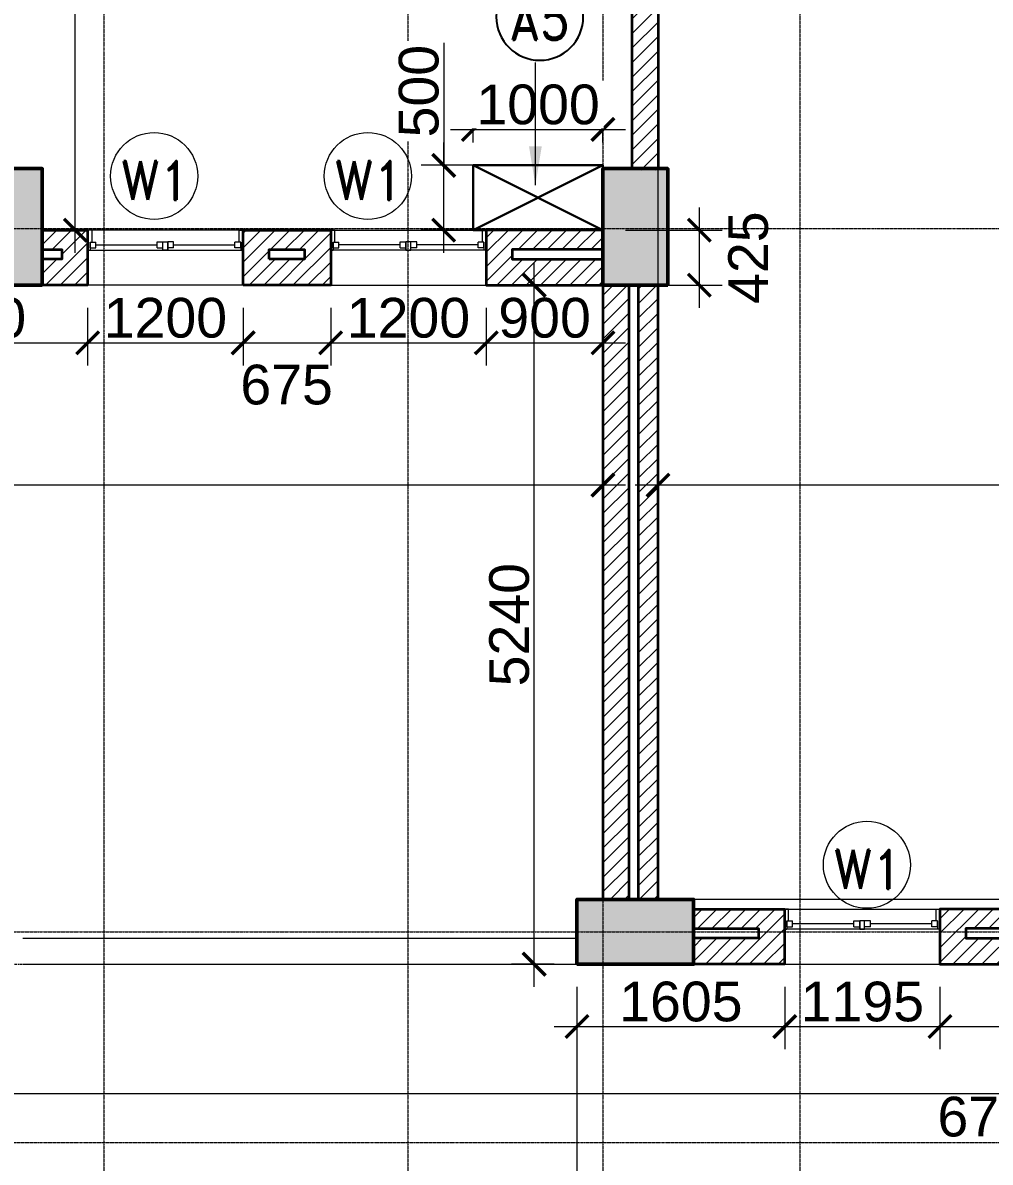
# Model space of a CAD drawing. Header units: millimetres. Extents: x 0 to 147381, y 0 to 170318.
# Drawn here: x 96810 to 104272, y 44385 to 53175 of the extents above; entities that cross this region are included whole.
import ezdxf
from ezdxf.enums import TextEntityAlignment as Align

# ---------------------------------------------------------------- set-up
doc = ezdxf.new("R2010")
doc.units = ezdxf.units.MM
for name, pattern in [('Center', [29.999999, 12, -6, 6, -6]), ('DASHED', [19.05, 12.7, -6.35]), ('Grid Line', [22.225, 12.7, -3.175, 3.175, -3.175])]:
    doc.linetypes.add(name, pattern=pattern)
for name, color, linetype, lineweight in [('AC-CUTOUT', 7, 'Continuous', 30), ('AR_STR', 7, 'Continuous', 15), ('AR_WALL_HATCH', 23, 'Continuous', 5), ('ARCH PATHWAY', 30, 'Continuous', 13), ('ARCH PROJ', 6, 'DASHED', 18), ('Arch_Cutout_No', 2, 'Continuous', 25), ('Arch_Dim', 7, 'Continuous', 25), ('Arch_DW_No', 5, 'Continuous', 15), ('ARCH_WALL', 1, 'Continuous', 35), ('Arch_Window', 140, 'Continuous', 9), ('LA- LINE 1', 41, 'Continuous', 25), ('S-GRID', 8, 'Continuous', 9), ('S-STRS', 40, 'Continuous', 9), ('STR COL.', 1, 'Continuous', 50)]:
    doc.layers.add(name, color=color, linetype=linetype, lineweight=lineweight)
doc.layers.add('ARCH RCC HATCH', color=253, linetype='Center', lineweight=9, true_color=0x9c9c9c)
doc.layers.add('S-COLS_HATCH', color=252, linetype='Continuous', lineweight=9, true_color=0x8a8a8a)
doc.styles.add('DIM', font='arial.ttf')
doc.styles.add('DIM_100', font='romand.shx', dxfattribs={"width": 0.9})
doc.styles.add('S270', font='romans.shx', dxfattribs={"width": 0.7, "height": 270})
doc.styles.add('SIZE', font='romans.shx', dxfattribs={"width": 0.75, "height": 200})
doc.dimstyles.new('D150C', dxfattribs={"dimtxt": 2.5, "dimasz": 300, "dimexe": 300, "dimexo": 300, "dimgap": 150, "dimtad": 1, "dimdec": 0, "dimtxsty": 'S270', "dimblk": 'ARCHTICK', "dimcen": 2.5, "dimdle": 300, "dimclrd": 256, "dimadec": 0, "dimazin": 0, "dimtfac": 1, "dimtdec": 0, "dimtofl": 0, "dimtmove": 2, "dimatfit": 0, "dimfxl": 1, "dimlwd": 13, "dimarcsym": 0})
doc.dimstyles.new('DIM- 175', dxfattribs={"dimscale": 175, "dimtxt": 1.75, "dimasz": 1, "dimexe": 1, "dimexo": 1, "dimgap": 0.2, "dimtad": 1, "dimdec": 0, "dimrnd": 5, "dimzin": 0, "dimdsep": 46, "dimtxsty": 'DIM', "dimblk": 'ARCHTICK', "dimcen": 0, "dimdle": 1, "dimclrd": 3, "dimclre": 5, "dimclrt": 3, "dimadec": 0, "dimazin": 0, "dimtfac": 1, "dimtdec": 0, "dimtofl": 0, "dimtmove": 2, "dimatfit": 3, "dimfxl": 1, "dimtolj": 1, "dimtzin": 0, "dimlwd": 13, "dimlwe": 15, "dimarcsym": 0})
pattern_1 = [(45, (38875.17, -0.064), (-56.1266, 56.1266), [])]

# ---------------------------------------------------------------- blocks, each defined once
blk = doc.blocks.new('A$C59E872DE')
at = {"layer": 'S-GRID', "linetype": 'Grid Line', "ltscale": 0.5}
for p, q in [((59740, 89720.3), (59740, -4357.6)), ((62085, 89720.3), (62085, -4357.6)), ((63590, 89720.3), (63590, -4357.6)), ((65110, 89720.3), (65110, -4357.6)), ((-6964.1, 7050), (94404.8, 7050)), ((-6964.1, 1625), (94404.8, 1625)), ((-6964.1, 0), (94404.8, 0))]:
    blk.add_line(p, q, dxfattribs=at)
blk = doc.blocks.new('DW')
at = {"color": 9}
blk.add_circle((0, 0), 671, dxfattribs=at)
at = {"style": 'SIZE', "width": 0.8}
blk.add_attdef('W7', text='', height=500, dxfattribs=at).set_placement((5, -289), align=Align.CENTER)
blk = doc.blocks.new('A$C67F13116')
at = {"layer": 'AR_WALL_HATCH', "ltscale": 500}
h = blk.add_hatch(dxfattribs=at)
h.set_pattern_fill('ANSI31', color=256, scale=25)
h.set_pattern_definition(pattern_1)
h.paths.add_polyline_path([(15950.2, 12300), (15750.2, 12300), (15750.2, 7749.9), (15950.2, 7749.9)])
h = blk.add_hatch(dxfattribs=at)
h.set_pattern_fill('ANSI31', color=256, scale=25)
h.set_pattern_definition(pattern_1)
h.paths.add_polyline_path([(11550.2, 7287.3), (11200.2, 7287.3), (11200.2, 7137.3), (11350.2, 7137.3), (11350.2, 7062.3), (11200.2, 7062.3), (11200.2, 6862.3), (11550.2, 6862.3)])
h = blk.add_hatch(dxfattribs=at)
h.set_pattern_fill('ANSI31', color=256, scale=25)
h.set_pattern_definition(pattern_1)
h.paths.add_polyline_path([(13425, 7287.3), (12750, 7287.3), (12750, 6862.3), (13425, 6862.3)])
h.paths.add_polyline_path([(12950, 7062.3), (12950, 7137.3), (13222.7, 7137.3), (13222.7, 7062.3)], flags=16)
h = blk.add_hatch(dxfattribs=at)
h.set_pattern_fill('ANSI31', color=256, scale=25)
h.set_pattern_definition([(45, (38877.67, -0.064), (-56.1266, 56.1266), [])])
h.paths.add_polyline_path([(15527.7, 7287.3), (14625.2, 7287.3), (14625.2, 6862.3), (15527.7, 6862.3), (15527.7, 7062.3), (14825.2, 7062.3), (14825.2, 7137.3), (15527.7, 7137.3)])
h = blk.add_hatch(dxfattribs=at)
h.set_pattern_fill('ANSI31', color=256, scale=25)
h.set_pattern_definition(pattern_1)
h.paths.add_polyline_path([(15725.2, 6862.3), (15525.2, 6862.3), (15525.2, 2124.7), (15725.2, 2124.7)])
h.paths.add_polyline_path([(15950.2, 6862.3), (15800.2, 6862.3), (15800.2, 2124.7), (15950.2, 2124.7)])
h = blk.add_hatch(dxfattribs=at)
h.set_pattern_fill('ANSI31', color=256, scale=25)
h.set_pattern_definition(pattern_1)
h.paths.add_polyline_path([(16925, 2049.7), (16225.2, 2049.7), (16225.2, 1899.7), (16725, 1899.7), (16725, 1824.7), (16225.2, 1824.7), (16225.2, 1624.7), (16925, 1624.7)])
h = blk.add_hatch(dxfattribs=at)
h.set_pattern_fill('ANSI31', color=256, scale=25)
h.set_pattern_definition(pattern_1)
h.paths.add_polyline_path([(18800.2, 2049.7), (18125.2, 2049.7), (18125.2, 1624.7), (18800.2, 1624.7)])
h.paths.add_polyline_path([(18325.2, 1824.7), (18325.2, 1899.7), (18600.2, 1899.7), (18600.2, 1824.7)], flags=16)
at = {"layer": 'ARCH_WALL'}
for points in [[(15950, 7762.4), (15750, 7762.4), (15750, 12100), (15950, 12100)], [(11200, 6862.4), (11200, 7287.4), (11550, 7287.4), (11550, 6862.4)], [(12750, 6862.4), (12750, 7287.4), (13425, 7287.4), (13425, 6862.4)], [(15525, 6862.4), (15525, 7287.4), (14625, 7287.4), (14625, 6862.4)], [(11200, 7062.4), (11200, 7137.4), (11350, 7137.4), (11350, 7062.4)], [(12950, 7062.4), (12950, 7137.4), (13222.5, 7137.4), (13222.5, 7062.4)], [(15525, 7062.4), (15525, 7137.4), (14825, 7137.4), (14825, 7062.4)], [(15950, 6862.4), (15525, 6862.4), (15525, 2124.7), (15950, 2124.7)], [(15800, 6862.4), (15725, 6862.4), (15725, 2124.7), (15800, 2124.7)], [(16225, 1624.7), (16225, 2049.7), (16925, 2049.7), (16925, 1624.7)], [(18800, 1624.7), (18800, 2049.7), (18125, 2049.7), (18125, 1624.7)], [(16225, 1824.7), (16225, 1899.7), (16725, 1899.7), (16725, 1824.7)], [(18600, 1824.7), (18600, 1899.7), (18325, 1899.7), (18325, 1824.7)]]:
    blk.add_lwpolyline(points, close=True, dxfattribs=at)
at = {"layer": 'Arch_Window'}
for p, q in [((12750, 7287.4), (11550, 7287.4)), ((11581.8, 7287.4), (11550, 7287.4)), ((11581.8, 7287.4), (11581.8, 7195.8)), ((12718.3, 7287.4), (12750, 7287.4)), ((12718.3, 7195.8), (12718.3, 7287.4)), ((13425, 7287.4), (14625, 7287.4)), ((13456.8, 7287.4), (13425, 7287.4)), ((13456.8, 7195.8), (13456.8, 7287.4)), ((14593.3, 7287.4), (14625, 7287.4)), ((14593.3, 7287.4), (14593.3, 7195.8)), ((11550, 7132.4), (12750, 7132.4)), ((11569.1, 7195.8), (11613.5, 7195.8)), ((11569.1, 7151.4), (11569.1, 7195.8)), ((11569.1, 7195.8), (11581.8, 7195.8)), ((11569.1, 7195.8), (11569.1, 7132.4)), ((11569.1, 7151.4), (11613.5, 7151.4)), ((11613.5, 7151.4), (11613.5, 7195.8)), ((11613.5, 7173.6), (12085.3, 7173.6)), ((12085.3, 7195.9), (12129.7, 7195.9)), ((12085.3, 7151.4), (12085.3, 7195.9)), ((12085.3, 7151.4), (12129.7, 7151.4)), ((12129.7, 7151.4), (12129.7, 7195.9)), ((12129.7, 7195.9), (12167.8, 7195.9)), ((12129.7, 7132.4), (12129.7, 7195.9)), ((12129.7, 7195.9), (12167.8, 7195.9)), ((12129.7, 7132.4), (12129.7, 7195.9)), ((12129.7, 7195.9), (12129.7, 7195.9)), ((12129.7, 7195.9), (12167.8, 7195.9)), ((12129.7, 7132.4), (12129.7, 7195.9)), ((12129.7, 7132.4), (12167.8, 7132.4)), ((12167.8, 7132.4), (12129.7, 7132.4)), ((12167.8, 7132.4), (12129.7, 7132.4)), ((12129.7, 7132.4), (12129.7, 7132.4)), ((12167.8, 7151.4), (12167.8, 7195.9)), ((12212.3, 7195.9), (12167.8, 7195.9)), ((12167.8, 7132.4), (12167.8, 7195.9)), ((12167.8, 7195.9), (12167.8, 7132.4)), ((12167.8, 7195.9), (12167.8, 7195.9)), ((12167.8, 7132.4), (12167.8, 7195.9)), ((12212.3, 7151.4), (12167.8, 7151.4)), ((12167.8, 7132.4), (12167.8, 7132.4)), ((12212.3, 7151.4), (12212.3, 7195.9)), ((12212.3, 7173.6), (12686.5, 7173.6)), ((12686.5, 7151.4), (12686.5, 7195.8)), ((12731, 7195.8), (12686.5, 7195.8)), ((12731, 7151.4), (12686.5, 7151.4)), ((12731, 7151.4), (12731, 7195.8)), ((12731, 7195.8), (12731, 7132.4)), ((12750, 7132.4), (12731, 7132.4)), ((14625, 7132.4), (13425, 7132.4)), ((13425, 7132.4), (13444.1, 7132.4)), ((13444.1, 7195.8), (13488.5, 7195.8)), ((13444.1, 7151.4), (13444.1, 7195.8)), ((13444.1, 7195.8), (13444.1, 7132.4)), ((13444.1, 7151.4), (13488.5, 7151.4)), ((13488.5, 7151.4), (13488.5, 7195.8)), ((13961.5, 7173.6), (13488.5, 7173.6)), ((13961.5, 7195.9), (14006, 7195.9)), ((13961.5, 7151.4), (13961.5, 7195.9)), ((13961.5, 7151.4), (14006, 7151.4)), ((14006, 7151.4), (14006, 7195.9)), ((14006, 7132.4), (14006, 7195.9)), ((14044.1, 7195.9), (14006, 7195.9)), ((14044.1, 7195.9), (14006, 7195.9)), ((14006, 7195.9), (14006, 7132.4)), ((14044.1, 7195.9), (14006, 7195.9)), ((14006, 7195.9), (14006, 7195.9)), ((14006, 7132.4), (14006, 7195.9)), ((14044.1, 7132.4), (14006, 7132.4)), ((14006, 7132.4), (14044.1, 7132.4)), ((14006, 7132.4), (14006, 7132.4)), ((14006, 7132.4), (14044.1, 7132.4)), ((14044.1, 7151.4), (14044.1, 7195.9)), ((14088.5, 7195.9), (14044.1, 7195.9)), ((14044.1, 7132.4), (14044.1, 7195.9)), ((14044.1, 7132.4), (14044.1, 7195.9)), ((14044.1, 7195.9), (14044.1, 7195.9)), ((14044.1, 7132.4), (14044.1, 7195.9)), ((14088.5, 7151.4), (14044.1, 7151.4)), ((14044.1, 7132.4), (14044.1, 7132.4)), ((14088.5, 7151.4), (14088.5, 7195.9)), ((14561.5, 7173.6), (14088.5, 7173.6)), ((14561.5, 7151.4), (14561.5, 7195.8)), ((14606, 7195.8), (14561.5, 7195.8)), ((14606, 7151.4), (14561.5, 7151.4)), ((14606, 7195.8), (14593.3, 7195.8)), ((14606, 7151.4), (14606, 7195.8)), ((14606, 7195.8), (14606, 7132.4)), ((12750, 6862.4), (11550, 6862.4)), ((13425, 6862.4), (14625, 6862.4)), ((16925, 2049.7), (18125, 2049.7)), ((16956.8, 2049.7), (16925, 2049.7)), ((16956.8, 1958.2), (16956.8, 2049.7)), ((18093.3, 2049.7), (18125, 2049.7)), ((18093.3, 2049.7), (18093.3, 1958.2)), ((16944.1, 1958.2), (16988.5, 1958.2)), ((16944.1, 1913.7), (16944.1, 1958.2)), ((16944.1, 1958.2), (16944.1, 1894.7)), ((16988.5, 1913.7), (16988.5, 1958.2)), ((17461.5, 1936), (16988.5, 1936)), ((17461.5, 1958.2), (17506, 1958.2)), ((17461.5, 1913.8), (17461.5, 1958.2)), ((17506, 1913.8), (17506, 1958.2)), ((17506, 1894.7), (17506, 1958.2)), ((17544.1, 1958.2), (17506, 1958.2)), ((17544.1, 1958.2), (17506, 1958.2)), ((17506, 1958.2), (17506, 1894.7)), ((17544.1, 1958.2), (17506, 1958.2)), ((17506, 1958.2), (17506, 1958.2)), ((17506, 1894.7), (17506, 1958.2)), ((17544.1, 1913.8), (17544.1, 1958.2)), ((17588.5, 1958.2), (17544.1, 1958.2)), ((17544.1, 1894.7), (17544.1, 1958.2)), ((17544.1, 1894.7), (17544.1, 1958.2)), ((17544.1, 1958.2), (17544.1, 1958.2)), ((17544.1, 1894.7), (17544.1, 1958.2)), ((17588.5, 1913.8), (17588.5, 1958.2)), ((18061.5, 1936), (17588.5, 1936)), ((18061.5, 1913.7), (18061.5, 1958.2)), ((18106, 1958.2), (18061.5, 1958.2)), ((18106, 1958.2), (18093.3, 1958.2)), ((18106, 1913.7), (18106, 1958.2)), ((18106, 1958.2), (18106, 1894.7)), ((18125, 1894.7), (16925, 1894.7)), ((16925, 1894.7), (16944.1, 1894.7)), ((16944.1, 1913.7), (16988.5, 1913.7)), ((17461.5, 1913.8), (17506, 1913.8)), ((17544.1, 1894.7), (17506, 1894.7)), ((17506, 1894.7), (17544.1, 1894.7)), ((17506, 1894.7), (17506, 1894.7)), ((17506, 1894.7), (17544.1, 1894.7)), ((17588.5, 1913.8), (17544.1, 1913.8)), ((17544.1, 1894.7), (17544.1, 1894.7)), ((18106, 1913.7), (18061.5, 1913.7)), ((16925, 1624.7), (18125, 1624.7))]:
    blk.add_line(p, q, dxfattribs=at)
blk = doc.blocks.new('_ArchTick')
at = {"color": 0, "linetype": 'ByBlock', "const_width": 0.15}
blk.add_lwpolyline([(-0.5, -0.5), (0.5, 0.5)], dxfattribs=at)
blk = doc.blocks.new('*D470')
at = {"layer": 'Arch_Dim', "color": 5, "lineweight": 15, "transparency": 16777216}
for p, q in [((101084.7, 45737.7), (101084.7, 43110.1)), ((111634.7, 44113), (111634.7, 43110.1))]:
    blk.add_line(p, q, dxfattribs=at)
at = {"layer": 'Arch_Dim', "color": 3, "lineweight": 13, "transparency": 16777216}
blk.add_line((100909.7, 43285.1), (111809.7, 43285.1), dxfattribs=at)
at = {"layer": 'Defpoints', "color": 0, "linetype": 'Continuous', "transparency": 16777216}
for p in [(101084.7, 45912.7), (111634.7, 44288), (111634.7, 43285.1)]:
    blk.add_point(p, dxfattribs=at)
at = {"layer": 'Arch_Dim', "color": 3, "linetype": 'Continuous', "lineweight": 13, "transparency": 16777216, "xscale": 175, "yscale": 175, "zscale": 175, "rotation": 180}
blk.add_blockref('_ArchTick', (101084.7, 43285.1), dxfattribs=at)
at = {"layer": 'Arch_Dim', "color": 3, "linetype": 'Continuous', "lineweight": 13, "transparency": 16777216, "xscale": 175, "yscale": 175, "zscale": 175}
blk.add_blockref('_ArchTick', (111634.7, 43285.1), dxfattribs=at)
at = {"layer": 'Arch_Dim', "color": 3, "linetype": 'Continuous', "transparency": 16777216, "insert": (106359.7, 43476.5), "char_height": 306.25, "attachment_point": 5, "style": 'DIM'}
blk.add_mtext('\\A1;10550', dxfattribs=at)
blk = doc.blocks.new('*D474')
at = {"layer": 'Arch_Dim', "color": 3, "lineweight": 13, "transparency": 16777216}
blk.add_line((100754.3, 45737.7), (100754.3, 51325.4), dxfattribs=at)
at = {"layer": 'Arch_Dim', "color": 5, "lineweight": 15, "transparency": 16777216}
for p, q in [((101109.7, 51150.4), (100579.3, 51150.4)), ((100909.7, 45912.7), (100579.3, 45912.7))]:
    blk.add_line(p, q, dxfattribs=at)
at = {"layer": 'Defpoints', "color": 0, "linetype": 'Continuous', "transparency": 16777216}
for p in [(100754.3, 51150.4), (101284.7, 51150.4), (101084.7, 45912.7)]:
    blk.add_point(p, dxfattribs=at)
at = {"layer": 'Arch_Dim', "color": 3, "linetype": 'Continuous', "lineweight": 13, "transparency": 16777216, "xscale": 175, "yscale": 175, "zscale": 175}
for p, rotation in [((100754.3, 51150.4), 90), ((100754.3, 45912.7), 270)]:
    blk.add_blockref('_ArchTick', p, dxfattribs=dict(at, rotation=rotation))
at = {"layer": 'Arch_Dim', "color": 3, "linetype": 'Continuous', "transparency": 16777216, "insert": (100562.9, 48531.5), "char_height": 306.25, "attachment_point": 5, "rotation": 90, "style": 'DIM'}
blk.add_mtext('\\A1;5240', dxfattribs=at)
blk = doc.blocks.new('*D475')
at = {"layer": 'Arch_Dim', "color": 5, "lineweight": 15, "transparency": 16777216}
for p, q in [((90734.7, 50975.4), (90734.7, 49433.6)), ((101284.7, 50975.4), (101284.7, 49433.6))]:
    blk.add_line(p, q, dxfattribs=at)
at = {"layer": 'Arch_Dim', "color": 3, "lineweight": 13, "transparency": 16777216}
blk.add_line((101459.7, 49608.6), (90559.7, 49608.6), dxfattribs=at)
at = {"layer": 'Defpoints', "color": 0, "linetype": 'Continuous', "transparency": 16777216}
for p in [(90734.7, 51150.4), (101284.7, 51150.4), (90734.7, 49608.6)]:
    blk.add_point(p, dxfattribs=at)
at = {"layer": 'Arch_Dim', "color": 3, "linetype": 'Continuous', "lineweight": 13, "transparency": 16777216, "xscale": 175, "yscale": 175, "zscale": 175, "rotation": 180}
blk.add_blockref('_ArchTick', (90734.7, 49608.6), dxfattribs=at)
at = {"layer": 'Arch_Dim', "color": 3, "linetype": 'Continuous', "lineweight": 13, "transparency": 16777216, "xscale": 175, "yscale": 175, "zscale": 175}
blk.add_blockref('_ArchTick', (101284.7, 49608.6), dxfattribs=at)
at = {"layer": 'Arch_Dim', "color": 3, "linetype": 'Continuous', "transparency": 16777216, "insert": (96009.7, 49799.9), "char_height": 306.25, "attachment_point": 5, "style": 'DIM'}
blk.add_mtext('\\A1;10550', dxfattribs=at)
blk = doc.blocks.new('*D481')
at = {"layer": 'Arch_Dim', "color": 5, "lineweight": 15, "transparency": 16777216}
for p, q in [((101709.7, 49175.5), (101709.7, 49783.6)), ((124209.7, 49175.5), (124209.7, 49783.6))]:
    blk.add_line(p, q, dxfattribs=at)
at = {"layer": 'Arch_Dim', "color": 3, "lineweight": 13, "transparency": 16777216}
blk.add_line((124384.7, 49608.6), (101534.7, 49608.6), dxfattribs=at)
at = {"layer": 'Defpoints', "color": 0, "linetype": 'Continuous', "transparency": 16777216}
for p in [(101709.7, 49608.6), (101709.7, 49000.5), (124209.7, 49000.5)]:
    blk.add_point(p, dxfattribs=at)
at = {"layer": 'Arch_Dim', "color": 3, "linetype": 'Continuous', "lineweight": 13, "transparency": 16777216, "xscale": 175, "yscale": 175, "zscale": 175, "rotation": 180}
blk.add_blockref('_ArchTick', (101709.7, 49608.6), dxfattribs=at)
at = {"layer": 'Arch_Dim', "color": 3, "linetype": 'Continuous', "lineweight": 13, "transparency": 16777216, "xscale": 175, "yscale": 175, "zscale": 175}
blk.add_blockref('_ArchTick', (124209.7, 49608.6), dxfattribs=at)
at = {"layer": 'Arch_Dim', "color": 3, "linetype": 'Continuous', "transparency": 16777216, "insert": (112959.7, 49799.9), "char_height": 306.25, "attachment_point": 5, "style": 'DIM'}
blk.add_mtext('\\A1;22500', dxfattribs=at)
blk = doc.blocks.new('A$C38A24FCE')
at = {"layer": 'S-COLS_HATCH'}
for points in [[(-27425, 4987.4), (-27925, 4987.4), (-27925, 5887.4), (-27425, 5887.4)], [(-22600, 4987.4), (-23100, 4987.4), (-23100, 5887.4), (-22600, 5887.4)], [(-23300, -250.3), (-23300, 249.7), (-22400, 249.7), (-22400, -250.3)]]:
    blk.add_hatch(color=256, dxfattribs=at).paths.add_polyline_path(points, flags=0)
at = {"layer": 'STR COL.'}
for points in [[(-27425, 4987.4), (-27925, 4987.4), (-27925, 5887.4), (-27425, 5887.4)], [(-22600, 4987.4), (-23100, 4987.4), (-23100, 5887.4), (-22600, 5887.4)], [(-23300, -250.3), (-23300, 249.7), (-22400, 249.7), (-22400, -250.3)]]:
    blk.add_lwpolyline(points, close=True, dxfattribs=at)
blk = doc.blocks.new('*D616')
at = {"layer": 'Arch_Dim', "color": 3, "lineweight": 13, "transparency": 16777216}
blk.add_line((102028.8, 50975.4), (102028.8, 51750.4), dxfattribs=at)
at = {"layer": 'Arch_Dim', "color": 5, "lineweight": 15, "transparency": 16777216}
for p, q in [((101459.7, 51575.4), (102203.8, 51575.4)), ((101459.7, 51150.4), (102203.8, 51150.4))]:
    blk.add_line(p, q, dxfattribs=at)
at = {"layer": 'Defpoints', "color": 0, "linetype": 'Continuous', "transparency": 16777216}
for p in [(101284.7, 51575.4), (102028.8, 51575.4), (101284.7, 51150.4)]:
    blk.add_point(p, dxfattribs=at)
at = {"layer": 'Arch_Dim', "color": 3, "linetype": 'Continuous', "lineweight": 13, "transparency": 16777216, "xscale": 175, "yscale": 175, "zscale": 175}
for p, rotation in [((102028.8, 51575.4), 90), ((102028.8, 51150.4), 270)]:
    blk.add_blockref('_ArchTick', p, dxfattribs=dict(at, rotation=rotation))
at = {"layer": 'Arch_Dim', "color": 3, "linetype": 'Continuous', "transparency": 16777216, "insert": (102406.8, 51362.9), "char_height": 306.25, "attachment_point": 5, "rotation": 90, "style": 'DIM'}
blk.add_mtext('\\A1;425', dxfattribs=at)
blk = doc.blocks.new('*D617')
at = {"layer": 'Arch_Dim', "color": 3, "lineweight": 13, "transparency": 16777216}
blk.add_line((97214.2, 51400.4), (97214.2, 57263), dxfattribs=at)
at = {"layer": 'Arch_Dim', "color": 5, "lineweight": 15, "transparency": 16777216}
for p, q in [((97134.3, 57088), (97039.2, 57088)), ((97134.7, 51575.4), (97039.2, 51575.4))]:
    blk.add_line(p, q, dxfattribs=at)
at = {"layer": 'Defpoints', "color": 0, "linetype": 'Continuous', "transparency": 16777216}
for p in [(97214.2, 57088), (97309.3, 57088), (97309.7, 51575.4)]:
    blk.add_point(p, dxfattribs=at)
at = {"layer": 'Arch_Dim', "color": 3, "linetype": 'Continuous', "lineweight": 13, "transparency": 16777216, "xscale": 175, "yscale": 175, "zscale": 175}
for p, rotation in [((97214.2, 57088), 90), ((97214.2, 51575.4), 270)]:
    blk.add_blockref('_ArchTick', p, dxfattribs=dict(at, rotation=rotation))
at = {"layer": 'Arch_Dim', "color": 3, "linetype": 'Continuous', "transparency": 16777216, "insert": (97022.8, 54331.7), "char_height": 306.25, "attachment_point": 5, "rotation": 90, "style": 'DIM'}
blk.add_mtext('\\A1;5515', dxfattribs=at)
blk = doc.blocks.new('*D696')
at = {"layer": 'Arch_Dim', "color": 5, "lineweight": 15, "transparency": 16777216}
for p, q in [((95409.7, 50975.4), (95409.7, 50531)), ((97309.7, 50975.4), (97309.7, 50531))]:
    blk.add_line(p, q, dxfattribs=at)
at = {"layer": 'Arch_Dim', "color": 3, "lineweight": 13, "transparency": 16777216}
blk.add_line((95234.7, 50706), (97484.7, 50706), dxfattribs=at)
at = {"layer": 'Defpoints', "color": 0, "linetype": 'Continuous', "transparency": 16777216}
for p in [(95409.7, 51150.4), (97309.7, 51150.4), (97309.7, 50706)]:
    blk.add_point(p, dxfattribs=at)
at = {"layer": 'Arch_Dim', "color": 3, "linetype": 'Continuous', "lineweight": 13, "transparency": 16777216, "xscale": 175, "yscale": 175, "zscale": 175, "rotation": 180}
blk.add_blockref('_ArchTick', (95409.7, 50706), dxfattribs=at)
at = {"layer": 'Arch_Dim', "color": 3, "linetype": 'Continuous', "lineweight": 13, "transparency": 16777216, "xscale": 175, "yscale": 175, "zscale": 175}
blk.add_blockref('_ArchTick', (97309.7, 50706), dxfattribs=at)
at = {"layer": 'Arch_Dim', "color": 3, "linetype": 'Continuous', "transparency": 16777216, "insert": (96359.7, 50897.4), "char_height": 306.25, "attachment_point": 5, "style": 'DIM'}
blk.add_mtext('\\A1;1900', dxfattribs=at)
blk = doc.blocks.new('*D697')
at = {"layer": 'Arch_Dim', "color": 5, "lineweight": 15, "transparency": 16777216}
for p, q in [((97309.7, 50975.4), (97309.7, 50531)), ((98509.7, 50975.4), (98509.7, 50531))]:
    blk.add_line(p, q, dxfattribs=at)
at = {"layer": 'Arch_Dim', "color": 3, "lineweight": 13, "transparency": 16777216}
blk.add_line((97134.7, 50706), (98684.7, 50706), dxfattribs=at)
at = {"layer": 'Defpoints', "color": 0, "linetype": 'Continuous', "transparency": 16777216}
for p in [(97309.7, 51150.4), (98509.7, 51150.4), (98509.7, 50706)]:
    blk.add_point(p, dxfattribs=at)
at = {"layer": 'Arch_Dim', "color": 3, "linetype": 'Continuous', "lineweight": 13, "transparency": 16777216, "xscale": 175, "yscale": 175, "zscale": 175, "rotation": 180}
blk.add_blockref('_ArchTick', (97309.7, 50706), dxfattribs=at)
at = {"layer": 'Arch_Dim', "color": 3, "linetype": 'Continuous', "lineweight": 13, "transparency": 16777216, "xscale": 175, "yscale": 175, "zscale": 175}
blk.add_blockref('_ArchTick', (98509.7, 50706), dxfattribs=at)
at = {"layer": 'Arch_Dim', "color": 3, "linetype": 'Continuous', "transparency": 16777216, "insert": (97909.7, 50897.4), "char_height": 306.25, "attachment_point": 5, "style": 'DIM'}
blk.add_mtext('\\A1;1200', dxfattribs=at)
blk = doc.blocks.new('*D698')
at = {"layer": 'Arch_Dim', "color": 5, "lineweight": 15, "transparency": 16777216}
for p, q in [((98509.7, 50975.4), (98509.7, 50531)), ((99184.7, 50975.4), (99184.7, 50531))]:
    blk.add_line(p, q, dxfattribs=at)
at = {"layer": 'Arch_Dim', "color": 3, "lineweight": 13, "transparency": 16777216}
blk.add_line((98334.7, 50706), (99359.7, 50706), dxfattribs=at)
at = {"layer": 'Defpoints', "color": 0, "linetype": 'Continuous', "transparency": 16777216}
for p in [(98509.7, 51150.4), (99184.7, 51150.4), (99184.7, 50706)]:
    blk.add_point(p, dxfattribs=at)
at = {"layer": 'Arch_Dim', "color": 3, "linetype": 'Continuous', "lineweight": 13, "transparency": 16777216, "xscale": 175, "yscale": 175, "zscale": 175, "rotation": 180}
blk.add_blockref('_ArchTick', (98509.7, 50706), dxfattribs=at)
at = {"layer": 'Arch_Dim', "color": 3, "linetype": 'Continuous', "lineweight": 13, "transparency": 16777216, "xscale": 175, "yscale": 175, "zscale": 175}
blk.add_blockref('_ArchTick', (99184.7, 50706), dxfattribs=at)
at = {"layer": 'Arch_Dim', "color": 3, "linetype": 'Continuous', "transparency": 16777216, "insert": (98844.7, 50381.9), "char_height": 306.25, "attachment_point": 5, "style": 'DIM'}
blk.add_mtext('\\A1;675', dxfattribs=at)
blk = doc.blocks.new('*D699')
at = {"layer": 'Arch_Dim', "color": 5, "lineweight": 15, "transparency": 16777216}
for p, q in [((99184.7, 50975.4), (99184.7, 50531)), ((100384.7, 50975.4), (100384.7, 50531))]:
    blk.add_line(p, q, dxfattribs=at)
at = {"layer": 'Arch_Dim', "color": 3, "lineweight": 13, "transparency": 16777216}
blk.add_line((99009.7, 50706), (100559.7, 50706), dxfattribs=at)
at = {"layer": 'Defpoints', "color": 0, "linetype": 'Continuous', "transparency": 16777216}
for p in [(99184.7, 51150.4), (100384.7, 51150.4), (100384.7, 50706)]:
    blk.add_point(p, dxfattribs=at)
at = {"layer": 'Arch_Dim', "color": 3, "linetype": 'Continuous', "lineweight": 13, "transparency": 16777216, "xscale": 175, "yscale": 175, "zscale": 175, "rotation": 180}
blk.add_blockref('_ArchTick', (99184.7, 50706), dxfattribs=at)
at = {"layer": 'Arch_Dim', "color": 3, "linetype": 'Continuous', "lineweight": 13, "transparency": 16777216, "xscale": 175, "yscale": 175, "zscale": 175}
blk.add_blockref('_ArchTick', (100384.7, 50706), dxfattribs=at)
at = {"layer": 'Arch_Dim', "color": 3, "linetype": 'Continuous', "transparency": 16777216, "insert": (99784.7, 50897.4), "char_height": 306.25, "attachment_point": 5, "style": 'DIM'}
blk.add_mtext('\\A1;1200', dxfattribs=at)
blk = doc.blocks.new('*D700')
at = {"layer": 'Arch_Dim', "color": 5, "lineweight": 15, "transparency": 16777216}
for p, q in [((100384.7, 50975.4), (100384.7, 50531)), ((101284.7, 50975.4), (101284.7, 50531))]:
    blk.add_line(p, q, dxfattribs=at)
at = {"layer": 'Arch_Dim', "color": 3, "lineweight": 13, "transparency": 16777216}
blk.add_line((100209.7, 50706), (101459.7, 50706), dxfattribs=at)
at = {"layer": 'Defpoints', "color": 0, "linetype": 'Continuous', "transparency": 16777216}
for p in [(100384.7, 51150.4), (101284.7, 51150.4), (101284.7, 50706)]:
    blk.add_point(p, dxfattribs=at)
at = {"layer": 'Arch_Dim', "color": 3, "linetype": 'Continuous', "lineweight": 13, "transparency": 16777216, "xscale": 175, "yscale": 175, "zscale": 175, "rotation": 180}
blk.add_blockref('_ArchTick', (100384.7, 50706), dxfattribs=at)
at = {"layer": 'Arch_Dim', "color": 3, "linetype": 'Continuous', "lineweight": 13, "transparency": 16777216, "xscale": 175, "yscale": 175, "zscale": 175}
blk.add_blockref('_ArchTick', (101284.7, 50706), dxfattribs=at)
at = {"layer": 'Arch_Dim', "color": 3, "linetype": 'Continuous', "transparency": 16777216, "insert": (100834.7, 50897.4), "char_height": 306.25, "attachment_point": 5, "style": 'DIM'}
blk.add_mtext('\\A1;900', dxfattribs=at)
blk = doc.blocks.new('*D701')
at = {"layer": 'Arch_Dim', "color": 5, "lineweight": 15, "transparency": 16777216}
for p, q in [((101084.7, 45737.7), (101084.7, 45256.3)), ((102687.2, 45737.7), (102687.2, 45256.3))]:
    blk.add_line(p, q, dxfattribs=at)
at = {"layer": 'Arch_Dim', "color": 3, "lineweight": 13, "transparency": 16777216}
blk.add_line((100909.7, 45431.3), (102862.2, 45431.3), dxfattribs=at)
at = {"layer": 'Defpoints', "color": 0, "linetype": 'Continuous', "transparency": 16777216}
for p in [(101084.7, 45912.7), (102687.2, 45912.7), (102687.2, 45431.3)]:
    blk.add_point(p, dxfattribs=at)
at = {"layer": 'Arch_Dim', "color": 3, "linetype": 'Continuous', "lineweight": 13, "transparency": 16777216, "xscale": 175, "yscale": 175, "zscale": 175, "rotation": 180}
blk.add_blockref('_ArchTick', (101084.7, 45431.3), dxfattribs=at)
at = {"layer": 'Arch_Dim', "color": 3, "linetype": 'Continuous', "lineweight": 13, "transparency": 16777216, "xscale": 175, "yscale": 175, "zscale": 175}
blk.add_blockref('_ArchTick', (102687.2, 45431.3), dxfattribs=at)
at = {"layer": 'Arch_Dim', "color": 3, "linetype": 'Continuous', "transparency": 16777216, "insert": (101886, 45622.7), "char_height": 306.25, "attachment_point": 5, "style": 'DIM'}
blk.add_mtext('\\A1;1605', dxfattribs=at)
blk = doc.blocks.new('*D702')
at = {"layer": 'Arch_Dim', "color": 5, "lineweight": 15, "transparency": 16777216}
for p, q in [((102687.2, 45737.7), (102687.2, 45256.3)), ((103884.7, 45737.7), (103884.7, 45256.3))]:
    blk.add_line(p, q, dxfattribs=at)
at = {"layer": 'Arch_Dim', "color": 3, "lineweight": 13, "transparency": 16777216}
blk.add_line((102512.2, 45431.3), (104059.7, 45431.3), dxfattribs=at)
at = {"layer": 'Defpoints', "color": 0, "linetype": 'Continuous', "transparency": 16777216}
for p in [(102687.2, 45912.7), (103884.7, 45912.7), (103884.7, 45431.3)]:
    blk.add_point(p, dxfattribs=at)
at = {"layer": 'Arch_Dim', "color": 3, "linetype": 'Continuous', "lineweight": 13, "transparency": 16777216, "xscale": 175, "yscale": 175, "zscale": 175, "rotation": 180}
blk.add_blockref('_ArchTick', (102687.2, 45431.3), dxfattribs=at)
at = {"layer": 'Arch_Dim', "color": 3, "linetype": 'Continuous', "lineweight": 13, "transparency": 16777216, "xscale": 175, "yscale": 175, "zscale": 175}
blk.add_blockref('_ArchTick', (103884.7, 45431.3), dxfattribs=at)
at = {"layer": 'Arch_Dim', "color": 3, "linetype": 'Continuous', "transparency": 16777216, "insert": (103286, 45622.7), "char_height": 306.25, "attachment_point": 5, "style": 'DIM'}
blk.add_mtext('\\A1;1195', dxfattribs=at)
blk = doc.blocks.new('*D703')
at = {"layer": 'Arch_Dim', "color": 5, "lineweight": 15, "transparency": 16777216}
for p, q in [((103884.7, 45737.7), (103884.7, 45256.3)), ((104559.7, 45737.7), (104559.7, 45256.3))]:
    blk.add_line(p, q, dxfattribs=at)
at = {"layer": 'Arch_Dim', "color": 3, "lineweight": 13, "transparency": 16777216}
blk.add_line((103709.7, 45431.3), (104734.7, 45431.3), dxfattribs=at)
at = {"layer": 'Defpoints', "color": 0, "linetype": 'Continuous', "transparency": 16777216}
for p in [(103884.7, 45912.7), (104559.7, 45912.7), (104559.7, 45431.3)]:
    blk.add_point(p, dxfattribs=at)
at = {"layer": 'Arch_Dim', "color": 3, "linetype": 'Continuous', "lineweight": 13, "transparency": 16777216, "xscale": 175, "yscale": 175, "zscale": 175, "rotation": 180}
blk.add_blockref('_ArchTick', (103884.7, 45431.3), dxfattribs=at)
at = {"layer": 'Arch_Dim', "color": 3, "linetype": 'Continuous', "lineweight": 13, "transparency": 16777216, "xscale": 175, "yscale": 175, "zscale": 175}
blk.add_blockref('_ArchTick', (104559.7, 45431.3), dxfattribs=at)
at = {"layer": 'Arch_Dim', "color": 3, "linetype": 'Continuous', "transparency": 16777216, "insert": (104222.2, 44734.7), "char_height": 306.25, "attachment_point": 5, "style": 'DIM'}
blk.add_mtext('\\A1;675', dxfattribs=at)
blk = doc.blocks.new('A$C07E93286')
at = {"layer": 'LA- LINE 1', "elevation": 3575.332}
blk.add_lwpolyline([(57.2333, -26.2673, 0.252244), (125.7357, 10.6622, 0.174531)], format="xyb", dxfattribs=at)
blk = doc.blocks.new('A$C2CE648AD')
at = {"layer": 'AC-CUTOUT', "ltscale": 50}
for p, q in [((62590, -78334.6, 1101382.8), (63590, -78834.6, 550691.4)), ((62590, -78834.6, 550691.4), (63590, -78334.6, 1101382.8))]:
    blk.add_line(p, q, dxfattribs=at)
at = {"layer": 'AC-CUTOUT', "ltscale": 0.1}
blk.add_lwpolyline([(63590, -78334.6), (62590, -78334.6), (62590, -78834.6), (63590, -78834.6)], close=True, dxfattribs=at)
blk = doc.blocks.new('*D794')
at = {"layer": 'Arch_Dim', "color": 5, "lineweight": 15, "transparency": 16777216}
for p, q in [((100284.7, 52250.4), (100284.7, 52527)), ((101284.7, 52250.4), (101284.7, 52527))]:
    blk.add_line(p, q, dxfattribs=at)
at = {"layer": 'Arch_Dim', "color": 3, "lineweight": 13, "transparency": 16777216}
blk.add_line((100109.7, 52352), (101459.7, 52352), dxfattribs=at)
at = {"layer": 'Defpoints', "color": 0, "linetype": 'Continuous', "transparency": 16777216}
for p in [(100284.7, 52075.4), (101284.7, 52075.4)]:
    blk.add_point(p, dxfattribs=at)
at = {"layer": 'Arch_Dim', "color": 3, "linetype": 'Continuous', "lineweight": 13, "transparency": 16777216, "xscale": 175, "yscale": 175, "zscale": 175, "rotation": 180}
blk.add_blockref('_ArchTick', (100284.7, 52352), dxfattribs=at)
at = {"layer": 'Arch_Dim', "color": 3, "linetype": 'Continuous', "lineweight": 13, "transparency": 16777216, "xscale": 175, "yscale": 175, "zscale": 175}
blk.add_blockref('_ArchTick', (101284.7, 52352), dxfattribs=at)
at = {"layer": 'Arch_Dim', "color": 3, "linetype": 'Continuous', "transparency": 16777216, "insert": (100784.7, 52543.3), "char_height": 306.25, "attachment_point": 5, "style": 'DIM', "bg_fill": 3, "box_fill_scale": 1.1, "bg_fill_color": 9, "bg_fill_true_color": 13158600, "bg_fill_transparency": 0}
blk.add_mtext('\\A1;1000', dxfattribs=at)
at = {"layer": 'Defpoints', "color": 0, "linetype": 'Continuous', "transparency": 16777216}
blk.add_point((101284.7, 52352), dxfattribs=at)
blk = doc.blocks.new('*D795')
at = {"layer": 'Arch_Dim', "color": 3, "lineweight": 13, "transparency": 16777216}
for p, q in [((100056.6, 53020.2), (100056.6, 52075.4)), ((100056.6, 51400.4), (100056.6, 52250.4))]:
    blk.add_line(p, q, dxfattribs=at)
at = {"layer": 'Arch_Dim', "color": 5, "lineweight": 15, "transparency": 16777216}
for p, q in [((100609.7, 52075.4), (99881.6, 52075.4)), ((100609.7, 51575.4), (99881.6, 51575.4))]:
    blk.add_line(p, q, dxfattribs=at)
at = {"layer": 'Defpoints', "color": 0, "linetype": 'Continuous', "transparency": 16777216}
for p in [(100056.6, 52075.4), (100784.7, 52075.4), (100784.7, 51575.4)]:
    blk.add_point(p, dxfattribs=at)
at = {"layer": 'Arch_Dim', "color": 3, "linetype": 'Continuous', "lineweight": 13, "transparency": 16777216, "xscale": 175, "yscale": 175, "zscale": 175}
for p, rotation in [((100056.6, 52075.4), 90), ((100056.6, 51575.4), 270)]:
    blk.add_blockref('_ArchTick', p, dxfattribs=dict(at, rotation=rotation))
at = {"layer": 'Arch_Dim', "color": 3, "linetype": 'Continuous', "transparency": 16777216, "insert": (99865.2, 52647.4), "char_height": 306.25, "attachment_point": 5, "rotation": 90, "style": 'DIM', "bg_fill": 3, "box_fill_scale": 1.1, "bg_fill_color": 9, "bg_fill_true_color": 13158600, "bg_fill_transparency": 0}
blk.add_mtext('\\A1;500', dxfattribs=at)

msp = doc.modelspace()

# ---------------------------------------------------------------- linework, layer by layer
at = {"layer": 'ARCH PROJ'}
msp.add_lwpolyline([(85759.7, 52888), (85759.7, 45912.7), (100834.7, 45912.7)], dxfattribs=at)
at = {"layer": 'S-STRS'}
for points in [[(96809.7, 46112.7), (101084.7, 46112.7)], [(96809.7, 45912.7), (101084.7, 45912.7)]]:
    msp.add_lwpolyline(points, dxfattribs=at)

# ---------------------------------------------------------------- next in the draw order: block references
at = {"layer": 'ARCH RCC HATCH', "linetype": 'Continuous'}
msp.add_blockref('A$C59E872DE', (37694.7, 44538), dxfattribs=at)

# ---------------------------------------------------------------- next in the draw order: block references
at = {"linetype": 'Continuous'}
msp.add_blockref('A$C67F13116', (85759.7, 44288), dxfattribs=at)
at = {"layer": 'AR_STR', "linetype": 'Continuous'}
msp.add_blockref('A$C38A24FCE', (124384.7, 46163), dxfattribs=at)
at = {"layer": 'Arch_DW_No'}
ref = msp.add_blockref('DW', (97823.1, 51992.9), dxfattribs=dict(at, xscale=0.5001481924206014, yscale=0.5001481924206014, zscale=0.5001481924206014, rotation=291.467010438918))
ref.add_attrib('W71', 'W1', dxfattribs={"layer": '0', "height": 300, "style": 'DIM_100', "width": 0.9}).set_placement((97832.2, 51808.3), align=Align.CENTER)
ref = msp.add_blockref('DW', (99471.3, 51992.9), dxfattribs=dict(at, xscale=0.5001481924206014, yscale=0.5001481924206014, zscale=0.5001481924206014, rotation=291.467010438918))
ref.add_attrib('W71', 'W1', dxfattribs={"layer": '0', "height": 300, "style": 'DIM_100', "width": 0.9}).set_placement((99480.4, 51808.3), align=Align.CENTER)
ref = msp.add_blockref('DW', (103321.1, 46679.3), dxfattribs=dict(at, xscale=0.5001481924206014, yscale=0.5001481924206014, zscale=0.5001481924206014, rotation=291.467010438918))
ref.add_attrib('W71', 'W1', dxfattribs={"layer": '0', "height": 300, "style": 'DIM_100', "width": 0.9}).set_placement((103330.2, 46494.7), align=Align.CENTER)

# ---------------------------------------------------------------- next in the draw order: dimensions: what is measured, and where the dimension line sits
at = {"layer": 'Arch_Dim', "linetype": 'Continuous'}
for base, p1, p2, picture, middle in [((97214.2, 57088), (97309.7, 51575.4), (97309.3, 57088), '*D617', (97022.8, 54331.7)), ((100754.3, 51150.4), (101084.7, 45912.7), (101284.7, 51150.4), '*D474', (100562.9, 48531.5))]:
    dim = msp.add_linear_dim(base=base, p1=p1, p2=p2, angle=90, dimstyle='DIM- 175', dxfattribs=at)
    dim.commit()
    dim.dimension.update_dxf_attribs({"geometry": picture, "text_midpoint": middle})
dim = msp.add_linear_dim(base=(102028.8, 51575.4), p1=(101284.7, 51150.4), p2=(101284.7, 51575.4), angle=90, dimstyle='DIM- 175', dxfattribs=at)
dim.commit()
dim.dimension.update_dxf_attribs({"geometry": '*D616', "text_midpoint": (102406.8, 51362.9), "dimtype": 160})
for base, p1, p2, picture, middle in [((90734.7, 49608.6), (101284.7, 51150.4), (90734.7, 51150.4), '*D475', (96009.7, 49799.9)), ((97309.7, 50706), (95409.7, 51150.4), (97309.7, 51150.4), '*D696', (96359.7, 50897.4)), ((98509.7, 50706), (97309.7, 51150.4), (98509.7, 51150.4), '*D697', (97909.7, 50897.4)), ((100384.7, 50706), (99184.7, 51150.4), (100384.7, 51150.4), '*D699', (99784.7, 50897.4)), ((101284.7, 50706), (100384.7, 51150.4), (101284.7, 51150.4), '*D700', (100834.7, 50897.4)), ((101709.7, 49608.6), (124209.7, 49000.5), (101709.7, 49000.5), '*D481', (112959.7, 49799.9)), ((111634.7, 43285.1), (101084.7, 45912.7), (111634.7, 44288), '*D470', (106359.7, 43476.5)), ((102687.2233417, 45431.3018957), (101084.7233416, 45912.7251368), (102687.2233417, 45912.7251368), '*D701', (101885.9733416, 45622.6648732)), ((103884.7233416, 45431.3018957), (102687.2233421, 45912.7251368), (103884.7233416, 45912.7251368), '*D702', (103285.9733419, 45622.6648732)), ((104559.7, 45431.3), (103884.7, 45912.7), (104559.7, 45912.7), '*D703', (104222.2, 44734.7))]:
    dim = msp.add_linear_dim(base=base, p1=p1, p2=p2, dimstyle='DIM- 175', dxfattribs=at)
    dim.commit()
    dim.dimension.update_dxf_attribs({"geometry": picture, "text_midpoint": middle})
dim = msp.add_linear_dim(base=(99184.7, 50706), p1=(98509.7, 51150.4), p2=(99184.7, 51150.4), dimstyle='DIM- 175', dxfattribs=at)
dim.commit()
dim.dimension.update_dxf_attribs({"geometry": '*D698', "text_midpoint": (98844.7, 50381.9), "dimtype": 160})

# ---------------------------------------------------------------- next in the draw order: block references
at = {"linetype": 'Continuous', "xscale": 1000, "yscale": 1000, "zscale": 1000, "rotation": 352.9169734788422}
msp.add_blockref('A$C07E93286', (9412.7, 51928.7, -73339.4), dxfattribs=at)

# ---------------------------------------------------------------- next in the draw order: linework, layer by layer
at = {"layer": 'AR_WALL_HATCH', "color": 1, "linetype": 'Continuous'}
msp.add_lwpolyline([(112064.7, 46412.7), (101709.7, 46412.7), (101709.7, 56388), (102184.7, 56388), (102184.7, 57092.1), (103984.7, 57090), (103984.7, 56038), (109434.7, 56038)], dxfattribs=at)
at = {"layer": 'ARCH PATHWAY', "linetype": 'Continuous'}
msp.add_lwpolyline([(125634.7, 57188), (125634.7, 43288), (110634.7, 43288), (110634.7, 44912.7), (93139.6, 44912.7)], dxfattribs=at)

# ---------------------------------------------------------------- next in the draw order: block references
at = {"layer": 'AC-CUTOUT', "linetype": 'Continuous'}
msp.add_blockref('A$C2CE648AD', (37694.7, 130409.9), dxfattribs=at)

# ---------------------------------------------------------------- next in the draw order: dimensions: what is measured, and where the dimension line sits
at = {"layer": 'Arch_Dim', "linetype": 'Continuous'}
dim = msp.add_linear_dim(base=(101284.7, 52352), p1=(100284.7, 52075.4), p2=(101284.7, 52075.4), dimstyle='DIM- 175', override={"dimfxl": 0.0018, "dimtfill": 1, "dimarcsym": 1}, dxfattribs=at)
dim.commit()
dim.dimension.update_dxf_attribs({"geometry": '*D794', "text_midpoint": (100784.7, 52543.3)})

# ---------------------------------------------------------------- next in the draw order: dimensions: what is measured, and where the dimension line sits
dim = msp.add_linear_dim(base=(100056.6, 52075.4), p1=(100784.7, 51575.4), p2=(100784.7, 52075.4), angle=90, dimstyle='DIM- 175', override={"dimtmove": 1, "dimfxl": 0.0018, "dimtfill": 1, "dimarcsym": 1}, dxfattribs=at)
dim.commit()
dim.dimension.update_dxf_attribs({"geometry": '*D795', "text_midpoint": (99906.2, 52647.4), "dimtype": 160})

# ---------------------------------------------------------------- next in the draw order: block references
at = {"layer": 'Arch_Cutout_No'}
ref = msp.add_blockref('DW', (100797.6, 53221.3), dxfattribs=dict(at, xscale=-0.500148192420602, yscale=0.500148192420602, zscale=0.500148192420602, rotation=180))
ref.add_attrib('W71', 'A5', dxfattribs={"layer": '0', "height": 300, "style": 'DIM_100', "width": 0.9}).set_placement((100798.3, 53044.6), align=Align.CENTER)

# ---------------------------------------------------------------- next in the draw order: leaders
msp.add_leader([(100763.7, 51922.2), (100763.7, 52867.4)], dimstyle='D150C', override={"dimtad": 0}, dxfattribs=at)

doc.saveas('drawing.dxf')
